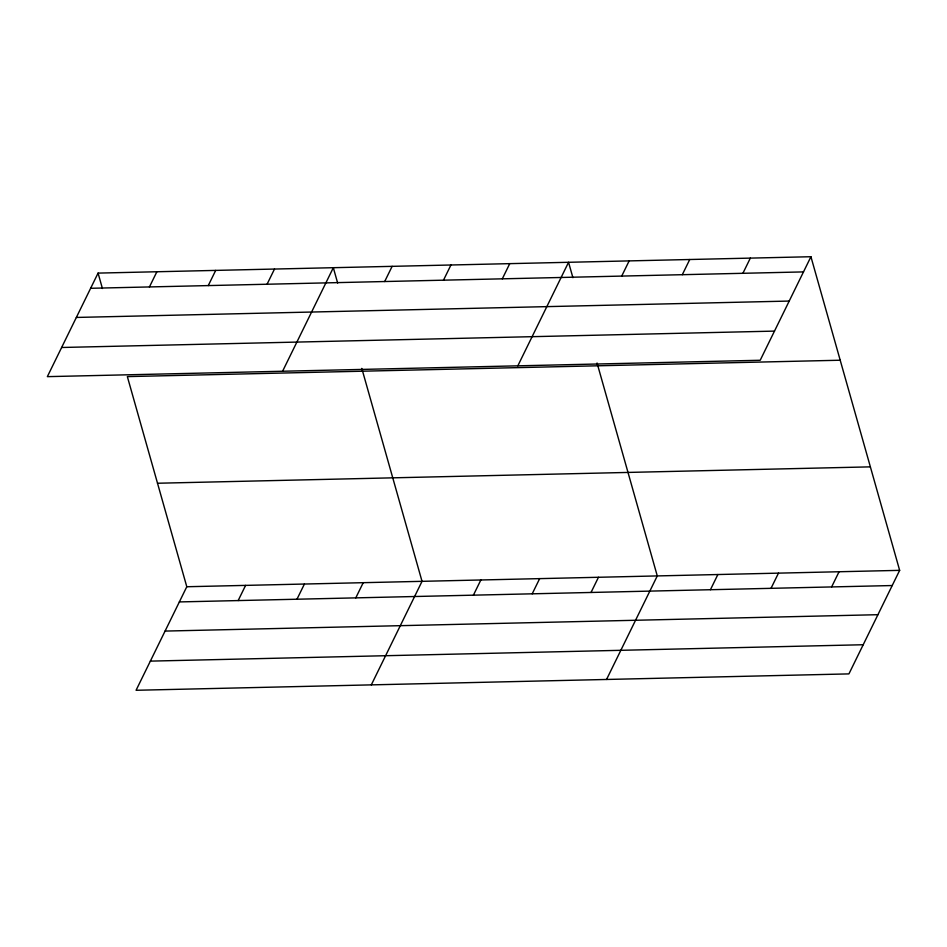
<?xml version="1.0" encoding="UTF-8"?>
<svg xmlns="http://www.w3.org/2000/svg" width="947" height="947" viewBox="0 0 947 947"><rect width="100%" height="100%" fill="white"/><g stroke="black" fill="none" stroke-linecap="round" stroke-linejoin="round"><path stroke-width="1.42" d="M98.074 273.103L47.35 376.646L760.204 360.262L810.928 256.72L98.074 273.103L102.418 288.492M149.437 286.941L156.882 271.753M208.257 285.592L215.691 270.404M267.066 284.242L274.5 269.055M282.597 371.236L333.32 267.705L337.665 283.082M840.202 360.227L127.348 376.61L186.796 586.738L136.072 690.28L848.926 673.897L899.65 570.354L810.928 256.72M384.683 281.531L392.129 266.344M238.159 600.576L245.604 585.388M443.492 280.182L450.938 264.994M296.967 599.226L304.413 584.039M502.312 278.832L509.746 263.645M355.788 597.877L363.222 582.689M517.831 365.826L568.555 262.295L572.911 277.684M371.319 684.87L422.031 581.34L361.801 368.407M621.717 276.086L629.151 260.899M473.405 595.166L480.851 579.978M682.302 274.701L689.747 259.514M532.214 593.816L539.66 578.629M742.898 273.304L750.332 258.117M591.023 592.467L598.468 577.279M606.553 679.461L657.277 575.93L597.048 362.997M710.428 589.721L717.873 574.533M771.024 588.336L778.47 573.148M831.62 586.939L839.054 571.751M90.628 288.29L803.494 271.907M76.352 317.446L789.206 301.063M61.638 347.49L774.492 331.107M157.51 483.242L870.376 466.859M186.796 586.738L899.65 570.354M179.35 601.925L892.216 585.542M165.074 631.081L877.928 614.698M150.348 661.124L863.214 644.741"/></g></svg>
